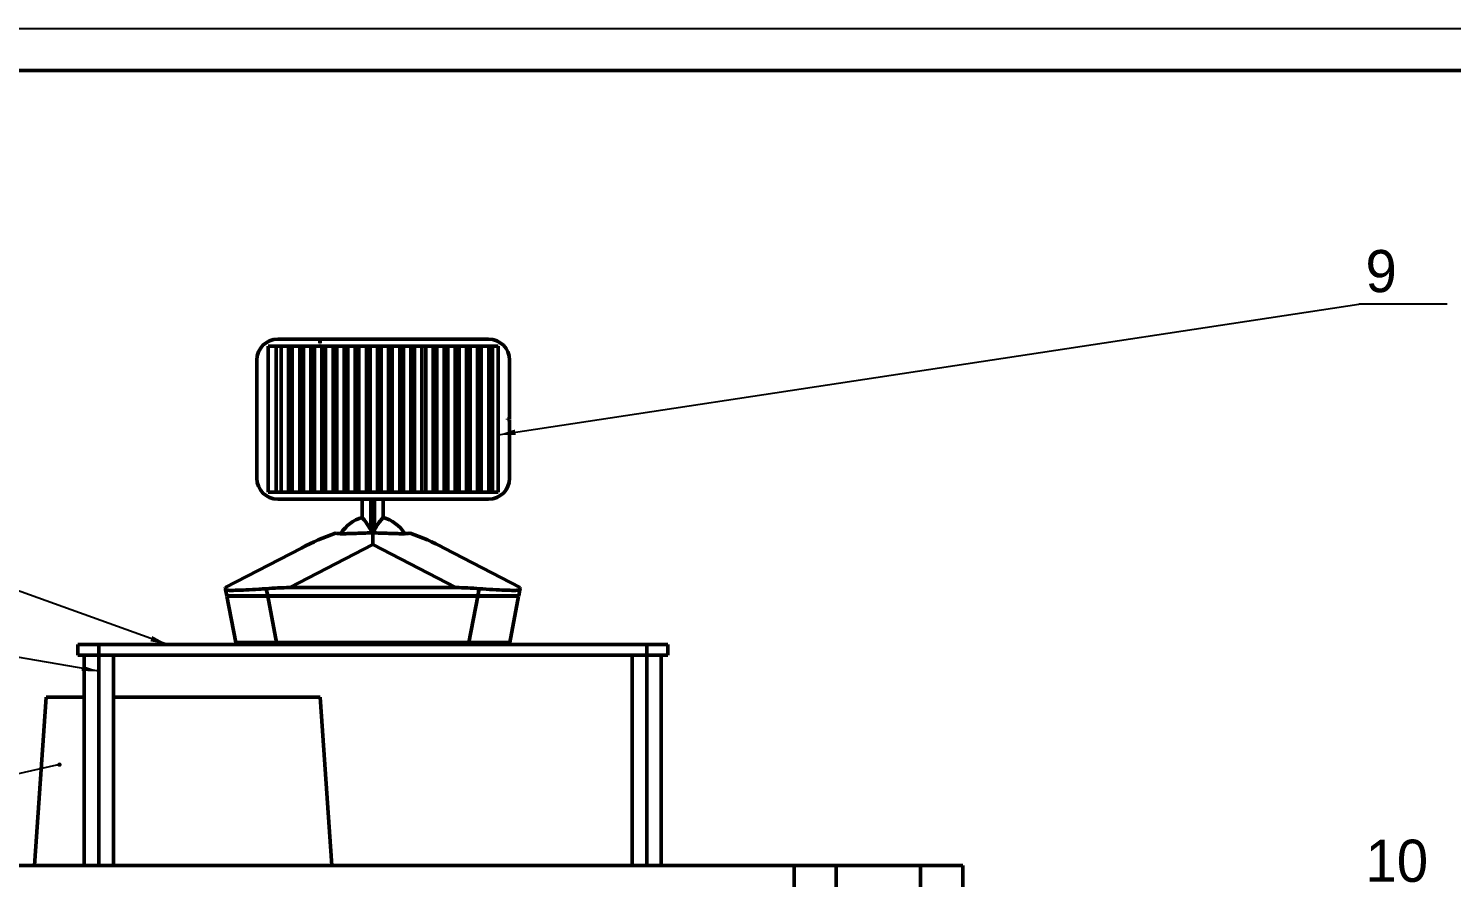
# Model space of a CAD drawing. Header units: millimetres. Extents: x 0 to 1189, y 0 to 841.
# Drawn here: x 269.7 to 607.4, y 637.8 to 841.1 of the extents above; entities that cross this region are included whole.
import ezdxf

# ---------------------------------------------------------------- set-up
doc = ezdxf.new("R2010")
doc.units = ezdxf.units.MM
doc.layers.add('标注层', color=7, linetype='Continuous', lineweight=25)
doc.layers.add('粗实线层', color=7, linetype='Continuous', lineweight=50)
doc.styles.get("Standard").update_dxf_attribs({"font": ''})
doc.styles.get('Standard').set_extended_font_data('汉仪长仿宋体')
doc.dimstyles.new('SLDDIMSTYLE0', dxfattribs={"dimtxt": 0.18, "dimasz": 1.016, "dimexe": 0, "dimexo": 0.0625, "dimgap": 0, "dimtad": 0, "dimtih": 1, "dimtoh": 1, "dimdec": 0, "dimrnd": 1e-09, "dimzin": 0, "dimdsep": 46, "dimtxsty": 'Standard', "dimblk1": 'DOT', "dimblk2": 'DOT', "dimsah": 1, "dimcen": 0.09, "dimadec": 0, "dimazin": 0, "dimtfac": 1.016, "dimtdec": 0, "dimtofl": 0, "dimtmove": 0, "dimatfit": 3, "dimldrblk": 'DOT', "dimfxl": 1, "dimfrac": 2, "dimtolj": 1, "dimtzin": 0, "dimarcsym": 0})
doc.dimstyles.new('SLDDIMSTYLE1', dxfattribs={"dimtxt": 0.18, "dimasz": 4.08, "dimexe": 0, "dimexo": 0.0625, "dimgap": 0, "dimtad": 0, "dimtih": 1, "dimtoh": 1, "dimdec": 0, "dimrnd": 1e-09, "dimzin": 0, "dimdsep": 46, "dimtxsty": 'Standard', "dimsah": 1, "dimcen": 0.09, "dimadec": 0, "dimazin": 0, "dimtfac": 4.08, "dimtdec": 0, "dimtofl": 0, "dimtmove": 0, "dimatfit": 3, "dimfxl": 1, "dimfrac": 2, "dimtolj": 1, "dimtzin": 0, "dimarcsym": 0})

# ---------------------------------------------------------------- blocks, each defined once
blk = doc.blocks.new('_DOT')
at = {"color": 0, "linetype": 'ByBlock', "lineweight": -2}
blk.add_line((-0.5, 0), (-1, 0), dxfattribs=at)
at = {"color": 0, "linetype": 'ByBlock', "const_width": 0.5}
blk.add_lwpolyline([(-0.25, 0, 1), (0.25, 0, 1)], format="xyb", close=True, dxfattribs=at)

msp = doc.modelspace()

# ---------------------------------------------------------------- linework, layer by layer
msp.add_lwpolyline([(0, 841.05), (1189, 841.05), (1189, 0), (0, 0)], close=True)
at = {"layer": '标注层'}
msp.add_line((606.378, 775.607), (585.434, 775.607), dxfattribs=at)
at = {"layer": '粗实线层', "color": 7}
msp.add_line((1179, 831.05), (25, 831.05), dxfattribs=at)
at = {"layer": '粗实线层'}
for p, q in [((338.835, 767.294), (328.885, 767.294)), ((338.835, 766.294), (338.835, 767.294)), ((338.935, 767.294), (338.935, 766.294)), ((378.885, 767.294), (338.935, 767.294)), ((381.197, 765.592), (326.574, 765.592)), ((326.574, 765.592), (326.574, 730.997)), ((328.48, 730.997), (328.48, 765.592)), ((329.673, 730.997), (329.673, 765.592)), ((331.431, 730.997), (331.431, 765.592)), ((332.311, 730.997), (332.311, 765.592)), ((334.069, 730.997), (334.069, 765.592)), ((334.949, 730.997), (334.949, 765.592)), ((336.707, 730.997), (336.707, 765.592)), ((337.587, 730.997), (337.587, 765.592)), ((338.835, 766.294), (338.935, 766.294)), ((339.345, 730.997), (339.345, 765.592)), ((340.225, 730.997), (340.225, 765.592)), ((341.983, 730.997), (341.983, 765.592)), ((342.863, 730.997), (342.863, 765.592)), ((344.621, 730.997), (344.621, 765.592)), ((345.501, 730.997), (345.501, 765.592)), ((347.259, 730.997), (347.259, 765.592)), ((348.139, 730.997), (348.139, 765.592)), ((349.897, 730.997), (349.897, 765.592)), ((350.776, 730.997), (350.776, 765.592)), ((352.535, 730.997), (352.535, 765.592)), ((353.414, 730.997), (353.414, 765.592)), ((355.173, 730.997), (355.173, 765.592)), ((356.052, 730.997), (356.052, 765.592)), ((357.811, 730.997), (357.811, 765.592)), ((358.69, 730.997), (358.69, 765.592)), ((360.449, 730.997), (360.449, 765.592)), ((361.328, 730.997), (361.328, 765.592)), ((363.087, 730.997), (363.087, 765.592)), ((363.966, 730.997), (363.966, 765.592)), ((365.725, 730.997), (365.725, 765.592)), ((366.604, 730.997), (366.604, 765.592)), ((368.363, 730.997), (368.363, 765.592)), ((368.381, 730.997), (368.381, 765.592)), ((369.242, 730.997), (369.242, 765.592)), ((371.001, 730.997), (371.001, 765.592)), ((371.041, 730.997), (371.041, 765.592)), ((371.88, 730.997), (371.88, 765.592)), ((373.639, 730.997), (373.639, 765.592)), ((373.701, 730.997), (373.701, 765.592)), ((374.518, 730.997), (374.518, 765.592)), ((376.277, 730.997), (376.277, 765.592)), ((376.361, 730.997), (376.361, 765.592)), ((377.156, 730.997), (377.156, 765.592)), ((378.915, 730.997), (378.915, 765.592)), ((379.021, 730.997), (379.021, 765.592)), ((379.794, 730.997), (379.794, 765.592)), ((381.197, 730.997), (381.197, 765.592)), ((323.885, 762.294), (323.885, 734.294)), ((383.885, 748.344), (383.885, 762.294)), ((383.385, 748.344), (383.885, 748.344)), ((383.385, 748.344), (383.385, 748.244)), ((383.885, 748.244), (383.385, 748.244)), ((383.885, 734.294), (383.885, 748.244)), ((326.574, 730.997), (381.197, 730.997)), ((378.885, 729.294), (328.885, 729.294)), ((348.886, 729.294), (348.886, 724.852)), ((350.953, 722), (350.953, 729.294)), ((351.788, 729.294), (351.788, 722.007)), ((353.886, 724.948), (353.886, 729.294)), ((351.125, 721.294), (351.413, 721.294)), ((351.413, 721.294), (351.413, 718.548)), ((351.413, 721.294), (351.701, 721.294)), ((316.413, 708.294), (334.504, 717.702)), ((351.413, 718.548), (331.694, 708.294)), ((371.133, 708.294), (351.413, 718.548)), ((368.322, 717.702), (386.413, 708.294)), ((316.788, 706.344), (316.497, 707.859)), ((326.472, 706.344), (316.788, 706.344)), ((318.913, 695.294), (316.808, 706.244)), ((316.808, 706.244), (326.491, 706.244)), ((326.144, 708.047), (326.472, 706.344)), ((326.413, 706.344), (326.413, 706.244)), ((326.472, 706.344), (376.355, 706.344)), ((326.491, 706.244), (328.597, 695.294)), ((376.336, 706.244), (326.491, 706.244)), ((371.133, 708.294), (331.694, 708.294)), ((374.23, 695.294), (376.336, 706.244)), ((386.019, 706.244), (376.336, 706.244)), ((376.355, 706.344), (376.683, 708.047)), ((376.355, 706.344), (386.038, 706.344)), ((376.413, 706.244), (376.413, 706.344)), ((386.019, 706.244), (383.913, 695.294)), ((386.33, 707.859), (386.038, 706.344)), ((281.413, 694.794), (281.413, 692.294)), ((281.413, 694.794), (286.413, 694.794)), ((281.413, 692.294), (286.413, 692.294)), ((282.944, 692.294), (282.944, 642.294)), ((282.955, 692.294), (282.955, 642.294)), ((286.413, 694.794), (286.413, 692.294)), ((286.413, 694.794), (416.413, 694.794)), ((286.413, 692.294), (416.413, 692.294)), ((286.425, 692.294), (286.425, 642.294)), ((289.883, 692.294), (289.883, 642.294)), ((328.597, 695.294), (318.913, 695.294)), ((319.61, 694.794), (319.61, 695.294)), ((374.23, 695.294), (328.597, 695.294)), ((328.597, 694.794), (328.597, 695.294)), ((337.663, 695.294), (337.663, 694.794)), ((338.451, 695.294), (338.451, 694.794)), ((341.413, 695.294), (341.413, 694.794)), ((361.413, 695.294), (361.413, 694.794)), ((364.375, 695.294), (364.375, 694.794)), ((365.163, 695.294), (365.163, 694.794)), ((383.913, 695.294), (374.23, 695.294)), ((374.23, 694.794), (374.23, 695.294)), ((383.216, 694.794), (383.216, 695.294)), ((412.943, 692.294), (412.943, 642.294)), ((412.955, 692.294), (412.955, 642.294)), ((416.413, 694.794), (416.413, 692.294)), ((416.413, 694.794), (421.413, 694.794)), ((416.413, 692.294), (421.413, 692.294)), ((416.425, 692.294), (416.425, 642.294)), ((419.883, 692.294), (419.883, 642.294)), ((421.413, 694.794), (421.413, 692.294)), ((273.913, 682.294), (271.116, 642.294)), ((273.913, 682.294), (282.944, 682.294)), ((289.883, 682.294), (338.913, 682.294)), ((341.71, 642.294), (338.913, 682.294)), ((251.413, 642.294), (451.413, 642.294)), ((451.413, 642.294), (451.413, 637.294)), ((451.413, 642.294), (461.413, 642.294)), ((461.413, 642.294), (481.413, 642.294)), ((461.413, 637.294), (461.413, 642.294)), ((481.413, 637.294), (481.413, 642.294)), ((491.413, 642.294), (481.413, 642.294)), ((491.413, 642.294), (491.413, 637.294))]:
    msp.add_line(p, q, dxfattribs=at)
at = {"layer": '粗实线层', "flags": 128}
for points in [[(316.497, 707.859), (316.45, 708.101), (316.423, 708.246), (316.413, 708.294)], [(386.413, 708.294), (386.404, 708.246), (386.376, 708.101), (386.33, 707.859)]]:
    msp.add_lwpolyline(points, dxfattribs=at)
at = {"layer": '粗实线层'}
for centre, radius, start, end in [((328.885, 762.294), 5, 90, 180), ((378.885, 762.294), 5, 0, 90), ((328.885, 734.294), 5, 180, 270), ((378.885, 734.294), 5, 270, 0), ((351.413, 716.294), 9, 105.98109, 147.19022), ((351.413, 716.294), 9, 32.94889, 74.32813)]:
    msp.add_arc(centre, radius, start, end, dxfattribs=at)
for centre, major_axis, ratio, start_param, end_param in [((352.958, 682.213), (46.97, 24.424), 0.7555586, 1.4045758, 1.5707963), ((349.868, 682.213), (-46.97, 24.424), 0.7555586, 4.712389, 4.8786095), ((328.321, 669.401), (48.975, 6.883), 0.7815944, 1.3928795, 1.5055826), ((374.506, 669.401), (48.975, -6.883), 0.7815944, 1.63601, 1.7487132)]:
    msp.add_ellipse(centre, major_axis=major_axis, ratio=ratio, start_param=start_param, end_param=end_param, dxfattribs=at)
for points, knots in [([(350.953, 722), (350.559, 722.626), (349.77, 723.879), (348.97, 724.814), (348.957, 724.844), (348.951, 724.856)], [0, 0, 0, 0, 0.3698577, 0.7402279, 1, 1, 1, 1]), ([(353.82, 724.869), (353.838, 724.893), (353.919, 724.998), (353.432, 724.43), (352.616, 723.389), (352.016, 722.387), (351.788, 722.007)], [0, 0, 0, 0, 0.1002377, 0.4419085, 0.7880247, 1, 1, 1, 1]), ([(351.125, 721.294), (350.484, 721.276), (349.237, 721.241), (347.478, 721.167), (345.949, 721.118), (344.69, 721.093), (343.444, 721.098), (342.821, 721.168), (342.58, 721.239), (342.53, 721.254)], [0, 0, 0, 0, 0.14905329, 0.29019968, 0.43113955, 0.56397823, 0.69684489, 0.93733372, 1, 1, 1, 1]), ([(350.953, 722), (350.992, 721.943), (351.054, 721.853), (351.188, 721.769), (351.307, 721.733), (351.425, 721.733), (351.545, 721.768), (351.673, 721.849), (351.748, 721.939), (351.783, 721.999), (351.788, 722.007)], [0, 0, 0, 0, 0.2201065, 0.3422034, 0.4449025, 0.5480934, 0.6412997, 0.7742288, 0.9709705, 1, 1, 1, 1]), ([(360.296, 721.254), (360.169, 721.219), (359.927, 721.152), (359.232, 721.102), (358.301, 721.091), (357.108, 721.113), (355.62, 721.156), (353.791, 721.234), (352.404, 721.274), (351.701, 721.294)], [0, 0, 0, 0, 0.1490849, 0.2839145, 0.4186072, 0.5480483, 0.6775185, 0.8365594, 1, 1, 1, 1]), ([(316.497, 707.859), (316.626, 707.78), (316.885, 707.62), (318.658, 707.643), (321.237, 707.734), (323.901, 707.866), (325.564, 708.001), (326.144, 708.047)], [0, 0, 0, 0, 0.225071, 0.4502735, 0.6711072, 0.885334, 1, 1, 1, 1]), ([(376.683, 708.047), (377.781, 707.965), (379.98, 707.801), (382.875, 707.684), (385.024, 707.625), (386.138, 707.662), (386.276, 707.804), (386.33, 707.859)], [0, 0, 0, 0, 0.2164304, 0.433011, 0.6465955, 0.8628144, 1, 1, 1, 1])]:
    msp.add_open_spline(points, degree=3, knots=knots, dxfattribs=at)

# ---------------------------------------------------------------- texts
at = {"layer": '标注层', "char_height": 10, "attachment_point": 1}
for s, insert in [('9', (586.975, 788.45)), ('10', (586.975, 648.45))]:
    msp.add_mtext_dynamic_manual_height_columns(s, width=17.62808, gutter_width=17.5, heights=[0], dxfattribs=dict(at, insert=insert))

# ---------------------------------------------------------------- leaders
at = {"layer": '标注层'}
for points, dimstyle in [([(381.197, 744.558), (585.434, 775.607)], 'SLDDIMSTYLE1'), ([(302.7, 694.794), (140.347, 753.179)], 'SLDDIMSTYLE1'), ([(286.425, 688.438), (140.347, 713.757)], 'SLDDIMSTYLE1'), ([(277.066, 666.272), (139.538, 635.607)], 'SLDDIMSTYLE0')]:
    msp.add_leader(points, dimstyle=dimstyle, dxfattribs=at)

doc.saveas('drawing.dxf')
